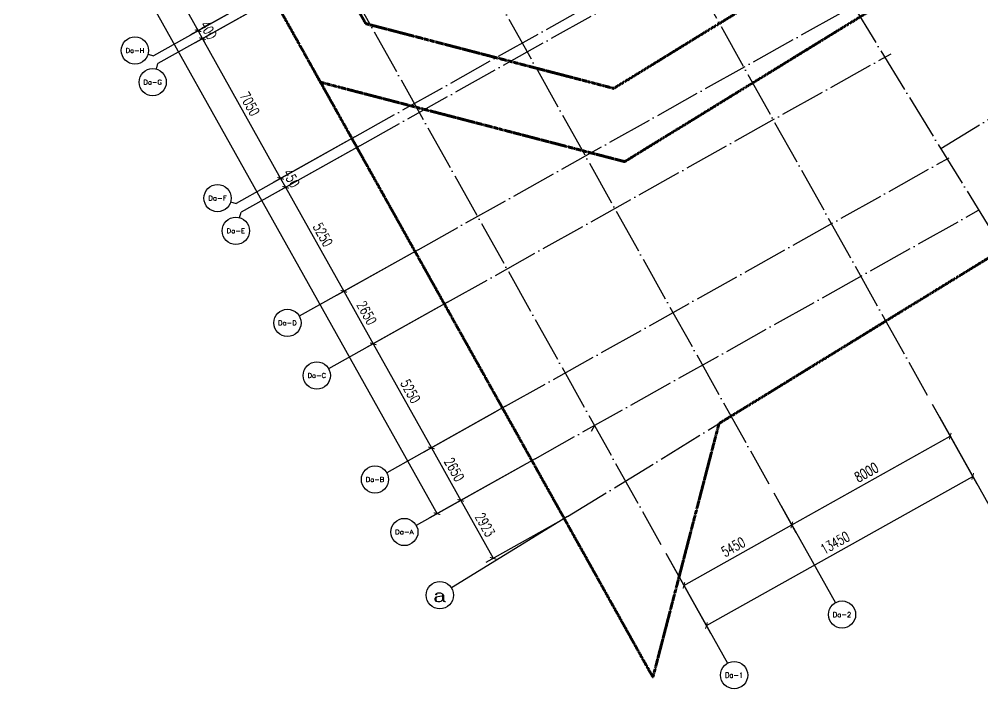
# Model space of a CAD drawing. Header units: millimetres. Extents: x 1089227 to 13101469, y 618865 to 10240562.
# Drawn here: x 3179870 to 3222325, y 4760928 to 4790405 of the extents above; entities that cross this region are included whole.
import ezdxf
from ezdxf.enums import TextEntityAlignment as Align

# ---------------------------------------------------------------- set-up
doc = ezdxf.new("R2010")
doc.units = ezdxf.units.MM
doc.header["$LTSCALE"] = 1000
doc.header["$PDMODE"] = 3
doc.header["$PDSIZE"] = 200
doc.linetypes.add('A09-G-CTRL-用地红线+建筑退线_设计区$0$A02-G-MAIN-用地红线+退线_设计区$0$Redline1', pattern=[20, 10, -2, 2, -2, 2, -2])
doc.linetypes.add('DOTE', pattern=[2.42, 2, -0.2, 0.02, -0.2])
doc.layers.get('0').update_dxf_attribs({"linetype": 'CONTINUOUS'})
doc.layers.get('Defpoints').update_dxf_attribs({"linetype": 'CONTINUOUS'})
doc.layers.add('A09-G-CTRL-用地红线+建筑退线_设计区$0$Z-REDL(用地红线)', color=10, linetype='CONTINUOUS', lineweight=60)
for name, color, linetype in [('AXIS', 3, 'CONTINUOUS'), ('AXIS_TEXT', 7, 'CONTINUOUS'), ('DOTE', 1, 'DOTE')]:
    doc.layers.add(name, color=color, linetype=linetype)
doc.styles.add('_TCH_AXIS', font='COMPLEX', dxfattribs={"bigfont": 'AllInOneBig.shx'})
doc.styles.add('_TCH_DIM_T3', font='SIMPLEX', dxfattribs={"width": 0.705882, "bigfont": 'AllInOneBig.shx'})
doc.styles.add('COMPLEX', font='COMPLEX', dxfattribs={"bigfont": 'AllInOneBig.shx'})
doc.dimstyles.new('_TCH_ARCH&&150', dxfattribs={"dimtxt": 446.25, "dimasz": 150, "dimexe": 375, "dimexo": 450, "dimgap": 189.375, "dimtad": 1, "dimdec": 0, "dimzin": 0, "dimdsep": 46, "dimtxsty": '_TCH_DIM_T3', "dimblk": 'ARCHTICK', "dimcen": 0.09, "dimclrt": 7, "dimazin": 2, "dimtfac": 1, "dimtdec": 0, "dimtix": 1, "dimtmove": 2, "dimatfit": 3, "dimfxl": 0, "dimtolj": 1, "dimtzin": 0, "dimarcsym": 0})

# ---------------------------------------------------------------- blocks, each defined once
blk = doc.blocks.new('0323最综用地红线')
at = {"layer": 'A09-G-CTRL-用地红线+建筑退线_设计区$0$Z-REDL(用地红线)', "color": 1, "linetype": 'A09-G-CTRL-用地红线+建筑退线_设计区$0$A02-G-MAIN-用地红线+退线_设计区$0$Redline1', "ltscale": 0.0005}
for points in [[(8169550, 3509328), (8160131, 3503545), (8152099, 3498611), (8138696, 3502107), (8115930, 3542824)], [(8158561, 3506101), (8151618, 3501837), (8140691, 3504687), (8118551, 3544286)], [(8153344, 3475908), (8156256, 3487078), (8166404, 3493310), (8175832, 3499100), (8189738, 3507641), (8203075, 3515832), (8223107, 3528134), (8224907, 3529233), (8229091, 3531724)], [(8138696, 3502107), (8153344, 3475908)]]:
    blk.add_lwpolyline(points, dxfattribs=at)
at = {"layer": 'Defpoints'}
blk.add_line((8150768, 3486993), (8150625, 3486724), dxfattribs=at)
blk = doc.blocks.new('_ArchTick')
at = {"color": 0, "linetype": 'ByBlock', "const_width": 0.3}
blk.add_lwpolyline([(-0.71, -0.71), (0.71, 0.71)], dxfattribs=at)
blk = doc.blocks.new('*D419')
at = {"layer": 'AXIS', "color": 0, "lineweight": -2, "transparency": 16777216}
for p, q in [((-169926, -51750), (-167960, -55262)), ((-179879, -61506), (-168143, -54935)), ((-181662, -58321), (-179696, -61833))]:
    blk.add_line(p, q, dxfattribs=at)
at = {"layer": 'Defpoints', "color": 0, "transparency": 16777216}
for p in [(-170146, -51358), (-168143, -54935), (-181882, -57929)]:
    blk.add_point(p, dxfattribs=at)
at = {"layer": 'AXIS', "color": 0, "lineweight": -2, "transparency": 16777216, "xscale": 150, "yscale": 150, "zscale": 150}
for p, rotation in [((-168143, -54935), 29.2447278322574), ((-179879, -61506), 209.2447278322574)]:
    blk.add_blockref('_ArchTick', p, dxfattribs=dict(at, rotation=rotation))
at = {"layer": 'AXIS', "color": 7, "transparency": 16777216, "insert": (-174213, -57861), "char_height": 446.2, "attachment_point": 5, "rotation": 29.2447, "style": '_TCH_DIM_T3'}
blk.add_mtext('\\A1;13450', dxfattribs=at)
blk = doc.blocks.new('*D420')
at = {"layer": 'AXIS', "color": 0, "lineweight": -2, "transparency": 16777216}
for p, q in [((-176907, -55659), (-175932, -57399)), ((-180871, -59734), (-176116, -57071)), ((-181662, -58321), (-180688, -60061))]:
    blk.add_line(p, q, dxfattribs=at)
at = {"layer": 'Defpoints', "color": 0, "transparency": 16777216}
for p in [(-177127, -55266), (-176116, -57071), (-181882, -57929)]:
    blk.add_point(p, dxfattribs=at)
at = {"layer": 'AXIS', "color": 0, "lineweight": -2, "transparency": 16777216, "xscale": 150, "yscale": 150, "zscale": 150}
for p, rotation in [((-176116, -57071), 29.24472783225857), ((-180871, -59734), 209.2447278322586)]:
    blk.add_blockref('_ArchTick', p, dxfattribs=dict(at, rotation=rotation))
at = {"layer": 'AXIS', "color": 7, "transparency": 16777216, "insert": (-178695, -58043), "char_height": 446.2, "attachment_point": 5, "rotation": 29.2447, "style": '_TCH_DIM_T3'}
blk.add_mtext('\\A1;5450', dxfattribs=at)
blk = doc.blocks.new('*D421')
at = {"layer": 'AXIS', "color": 0, "lineweight": -2, "transparency": 16777216}
for p, q in [((-169926, -51750), (-168952, -53490)), ((-176116, -57071), (-169135, -53163)), ((-176907, -55659), (-175932, -57399))]:
    blk.add_line(p, q, dxfattribs=at)
at = {"layer": 'Defpoints', "color": 0, "transparency": 16777216}
for p in [(-170146, -51358), (-169135, -53163), (-177127, -55266)]:
    blk.add_point(p, dxfattribs=at)
at = {"layer": 'AXIS', "color": 0, "lineweight": -2, "transparency": 16777216, "xscale": 150, "yscale": 150, "zscale": 150}
for p, rotation in [((-169135, -53163), 29.24472783225661), ((-176116, -57071), 209.2447278322566)]:
    blk.add_blockref('_ArchTick', p, dxfattribs=dict(at, rotation=rotation))
at = {"layer": 'AXIS', "color": 7, "transparency": 16777216, "insert": (-172827, -54757), "char_height": 446.2, "attachment_point": 5, "rotation": 29.2447, "style": '_TCH_DIM_T3'}
blk.add_mtext('\\A1;8000', dxfattribs=at)
blk = doc.blocks.new('_AXISO')
blk.add_circle((0, 0), 0.5)
at = {"layer": 'AXIS_TEXT', "style": 'COMPLEX', "width": 1.041667}
blk.add_attdef('A', text='', height=0.56, dxfattribs=at).set_placement((-0.25, -0.28), (0.25, -0.28), align=Align.FIT)
blk = doc.blocks.new('*D422')
at = {"layer": 'AXIS', "color": 0, "lineweight": -2, "transparency": 16777216}
for p, q in [((-216696, -2812), (-220950, -5193)), ((-220623, -5010), (-191750, -56577)), ((-187823, -54379), (-192077, -56760))]:
    blk.add_line(p, q, dxfattribs=at)
at = {"layer": 'Defpoints', "color": 0, "transparency": 16777216}
for p in [(-216304, -2592), (-187431, -54159), (-191750, -56577)]:
    blk.add_point(p, dxfattribs=at)
at = {"layer": 'AXIS', "color": 0, "lineweight": -2, "transparency": 16777216, "xscale": 150, "yscale": 150, "zscale": 150}
for p, rotation in [((-220623, -5010), 119.2447278322573), ((-191750, -56577), 299.2447278322574)]:
    blk.add_blockref('_ArchTick', p, dxfattribs=dict(at, rotation=rotation))
at = {"layer": 'AXIS', "color": 7, "transparency": 16777216, "insert": (-205826, -30592), "char_height": 446.2, "attachment_point": 5, "rotation": 299.2447, "style": '_TCH_DIM_T3'}
blk.add_mtext('\\A1;59100', dxfattribs=at)
blk = doc.blocks.new('*D423')
at = {"layer": 'AXIS', "color": 0, "lineweight": -2, "transparency": 16777216}
for p, q in [((-187823, -54379), (-191030, -56174)), ((-190703, -55991), (-189275, -58541)), ((-186395, -56929), (-189602, -58725))]:
    blk.add_line(p, q, dxfattribs=at)
at = {"layer": 'Defpoints', "color": 0, "transparency": 16777216}
for p in [(-187431, -54159), (-186003, -56709), (-189275, -58541)]:
    blk.add_point(p, dxfattribs=at)
at = {"layer": 'AXIS', "color": 0, "lineweight": -2, "transparency": 16777216, "xscale": 150, "yscale": 150, "zscale": 150}
for p, rotation in [((-190703, -55991), 119.2447278322491), ((-189275, -58541), 299.2447278322491)]:
    blk.add_blockref('_ArchTick', p, dxfattribs=dict(at, rotation=rotation))
at = {"layer": 'AXIS', "color": 7, "transparency": 16777216, "insert": (-189629, -57065), "char_height": 446.2, "attachment_point": 5, "rotation": 299.2447, "style": '_TCH_DIM_T3'}
blk.add_mtext('\\A1;2923', dxfattribs=at)
blk = doc.blocks.new('*D424')
at = {"layer": 'AXIS', "color": 0, "lineweight": -2, "transparency": 16777216}
for p, q in [((-189118, -52067), (-192325, -53862)), ((-191997, -53679), (-190703, -55991)), ((-187823, -54379), (-191030, -56174))]:
    blk.add_line(p, q, dxfattribs=at)
at = {"layer": 'Defpoints', "color": 0, "transparency": 16777216}
for p in [(-188725, -51847), (-187431, -54159), (-190703, -55991)]:
    blk.add_point(p, dxfattribs=at)
at = {"layer": 'AXIS', "color": 0, "lineweight": -2, "transparency": 16777216, "xscale": 150, "yscale": 150, "zscale": 150}
for p, rotation in [((-191997, -53679), 119.2447278322587), ((-190703, -55991), 299.2447278322587)]:
    blk.add_blockref('_ArchTick', p, dxfattribs=dict(at, rotation=rotation))
at = {"layer": 'AXIS', "color": 7, "transparency": 16777216, "insert": (-190990, -54633), "char_height": 446.2, "attachment_point": 5, "rotation": 299.2447, "style": '_TCH_DIM_T3'}
blk.add_mtext('\\A1;2650', dxfattribs=at)
blk = doc.blocks.new('*D425')
at = {"layer": 'AXIS', "color": 0, "lineweight": -2, "transparency": 16777216}
for p, q in [((-191683, -47486), (-194889, -49281)), ((-194562, -49098), (-191997, -53679)), ((-189118, -52067), (-192325, -53862))]:
    blk.add_line(p, q, dxfattribs=at)
at = {"layer": 'Defpoints', "color": 0, "transparency": 16777216}
for p in [(-191290, -47266), (-188725, -51847), (-191997, -53679)]:
    blk.add_point(p, dxfattribs=at)
at = {"layer": 'AXIS', "color": 0, "lineweight": -2, "transparency": 16777216, "xscale": 150, "yscale": 150, "zscale": 150}
for p, rotation in [((-194562, -49098), 119.2447278322575), ((-191997, -53679), 299.2447278322575)]:
    blk.add_blockref('_ArchTick', p, dxfattribs=dict(at, rotation=rotation))
at = {"layer": 'AXIS', "color": 7, "transparency": 16777216, "insert": (-192920, -51187), "char_height": 446.2, "attachment_point": 5, "rotation": 299.2447, "style": '_TCH_DIM_T3'}
blk.add_mtext('\\A1;5250', dxfattribs=at)
blk = doc.blocks.new('*D426')
at = {"layer": 'AXIS', "color": 0, "lineweight": -2, "transparency": 16777216}
for p, q in [((-192977, -45174), (-196184, -46969)), ((-195857, -46786), (-194562, -49098)), ((-191683, -47486), (-194889, -49281))]:
    blk.add_line(p, q, dxfattribs=at)
at = {"layer": 'Defpoints', "color": 0, "transparency": 16777216}
for p in [(-192585, -44954), (-191290, -47266), (-194562, -49098)]:
    blk.add_point(p, dxfattribs=at)
at = {"layer": 'AXIS', "color": 0, "lineweight": -2, "transparency": 16777216, "xscale": 150, "yscale": 150, "zscale": 150}
for p, rotation in [((-195857, -46786), 119.2447278322587), ((-194562, -49098), 299.2447278322587)]:
    blk.add_blockref('_ArchTick', p, dxfattribs=dict(at, rotation=rotation))
at = {"layer": 'AXIS', "color": 7, "transparency": 16777216, "insert": (-194850, -47740), "char_height": 446.2, "attachment_point": 5, "rotation": 299.2447, "style": '_TCH_DIM_T3'}
blk.add_mtext('\\A1;2650', dxfattribs=at)
blk = doc.blocks.new('*D427')
at = {"layer": 'AXIS', "color": 0, "lineweight": -2, "transparency": 16777216}
for p, q in [((-195542, -40593), (-198749, -42388)), ((-198422, -42205), (-195857, -46786)), ((-192977, -45174), (-196184, -46969))]:
    blk.add_line(p, q, dxfattribs=at)
at = {"layer": 'Defpoints', "color": 0, "transparency": 16777216}
for p in [(-195150, -40373), (-192585, -44954), (-195857, -46786)]:
    blk.add_point(p, dxfattribs=at)
at = {"layer": 'AXIS', "color": 0, "lineweight": -2, "transparency": 16777216, "xscale": 150, "yscale": 150, "zscale": 150}
for p, rotation in [((-198422, -42205), 119.2447278322575), ((-195857, -46786), 299.2447278322575)]:
    blk.add_blockref('_ArchTick', p, dxfattribs=dict(at, rotation=rotation))
at = {"layer": 'AXIS', "color": 7, "transparency": 16777216, "insert": (-196779, -44294), "char_height": 446.2, "attachment_point": 5, "rotation": 299.2447, "style": '_TCH_DIM_T3'}
blk.add_mtext('\\A1;5250', dxfattribs=at)
blk = doc.blocks.new('*D428')
at = {"layer": 'AXIS', "color": 0, "lineweight": -2, "transparency": 16777216}
for p, q in [((-195762, -40200), (-198969, -41995)), ((-195542, -40593), (-198749, -42388)), ((-198642, -41812), (-198715, -41681)), ((-198642, -41812), (-198422, -42205)), ((-198422, -42205), (-198348, -42336))]:
    blk.add_line(p, q, dxfattribs=at)
at = {"layer": 'Defpoints', "color": 0, "transparency": 16777216}
for p in [(-195370, -39980), (-195150, -40373), (-198422, -42205)]:
    blk.add_point(p, dxfattribs=at)
at = {"layer": 'AXIS', "color": 0, "lineweight": -2, "transparency": 16777216, "xscale": 150, "yscale": 150, "zscale": 150}
for p, rotation in [((-198642, -41812), 299.2447278322708), ((-198422, -42205), 119.2447278322708)]:
    blk.add_blockref('_ArchTick', p, dxfattribs=dict(at, rotation=rotation))
at = {"layer": 'AXIS', "color": 7, "transparency": 16777216, "insert": (-198172, -41807), "char_height": 446.2, "attachment_point": 5, "rotation": 299.2447, "style": '_TCH_DIM_T3'}
blk.add_mtext('\\A1;450', dxfattribs=at)
blk = doc.blocks.new('*D429')
at = {"layer": 'AXIS', "color": 0, "lineweight": -2, "transparency": 16777216}
for p, q in [((-199206, -34049), (-202413, -35844)), ((-202086, -35661), (-198642, -41812)), ((-195762, -40200), (-198969, -41995))]:
    blk.add_line(p, q, dxfattribs=at)
at = {"layer": 'Defpoints', "color": 0, "transparency": 16777216}
for p in [(-198814, -33829), (-195370, -39980), (-198642, -41812)]:
    blk.add_point(p, dxfattribs=at)
at = {"layer": 'AXIS', "color": 0, "lineweight": -2, "transparency": 16777216, "xscale": 150, "yscale": 150, "zscale": 150}
for p, rotation in [((-202086, -35661), 119.244727832259), ((-198642, -41812), 299.244727832259)]:
    blk.add_blockref('_ArchTick', p, dxfattribs=dict(at, rotation=rotation))
at = {"layer": 'AXIS', "color": 7, "transparency": 16777216, "insert": (-200004, -38535), "char_height": 446.2, "attachment_point": 5, "rotation": 299.2447, "style": '_TCH_DIM_T3'}
blk.add_mtext('\\A1;7050', dxfattribs=at)
blk = doc.blocks.new('*D430')
at = {"layer": 'AXIS', "color": 0, "lineweight": -2, "transparency": 16777216}
for p, q in [((-199402, -33700), (-202608, -35495)), ((-199206, -34049), (-202413, -35844)), ((-202281, -35312), (-202354, -35181)), ((-202281, -35312), (-202086, -35661)), ((-202086, -35661), (-202012, -35792))]:
    blk.add_line(p, q, dxfattribs=at)
at = {"layer": 'Defpoints', "color": 0, "transparency": 16777216}
for p in [(-199009, -33480), (-198814, -33829), (-202086, -35661)]:
    blk.add_point(p, dxfattribs=at)
at = {"layer": 'AXIS', "color": 0, "lineweight": -2, "transparency": 16777216, "xscale": 150, "yscale": 150, "zscale": 150}
for p, rotation in [((-202281, -35312), 299.2447278322232), ((-202086, -35661), 119.2447278322232)]:
    blk.add_blockref('_ArchTick', p, dxfattribs=dict(at, rotation=rotation))
at = {"layer": 'AXIS', "color": 7, "transparency": 16777216, "insert": (-201824, -35285), "char_height": 446.2, "attachment_point": 5, "rotation": 299.2447, "style": '_TCH_DIM_T3'}
blk.add_mtext('\\A1;400', dxfattribs=at)
blk = doc.blocks.new('*D431')
at = {"layer": 'AXIS', "color": 0, "lineweight": -2, "transparency": 16777216}
for p, q in [((-201258, -30384), (-204465, -32179)), ((-204138, -31996), (-202281, -35312)), ((-199402, -33700), (-202608, -35495))]:
    blk.add_line(p, q, dxfattribs=at)
at = {"layer": 'Defpoints', "color": 0, "transparency": 16777216}
for p in [(-200866, -30164), (-199009, -33480), (-202281, -35312)]:
    blk.add_point(p, dxfattribs=at)
at = {"layer": 'AXIS', "color": 0, "lineweight": -2, "transparency": 16777216, "xscale": 150, "yscale": 150, "zscale": 150}
for p, rotation in [((-204138, -31996), 119.2447278322526), ((-202281, -35312), 299.2447278322526)]:
    blk.add_blockref('_ArchTick', p, dxfattribs=dict(at, rotation=rotation))
at = {"layer": 'AXIS', "color": 7, "transparency": 16777216, "insert": (-202850, -33452), "char_height": 446.2, "attachment_point": 5, "rotation": 299.2447, "style": '_TCH_DIM_T3'}
blk.add_mtext('\\A1;3800', dxfattribs=at)
blk = doc.blocks.new('*D450')
at = {"layer": 'AXIS', "color": 0, "lineweight": -2, "transparency": 16777216}
for p, q in [((-173409, -19984), (-175525, -21284)), ((-175206, -21087), (-165000, -37704)), ((-163203, -36600), (-165320, -37900))]:
    blk.add_line(p, q, dxfattribs=at)
at = {"layer": 'Defpoints', "color": 0, "transparency": 16777216}
for p in [(-173025, -19748), (-162820, -36364), (-165000, -37704)]:
    blk.add_point(p, dxfattribs=at)
at = {"layer": 'AXIS', "color": 0, "lineweight": -2, "transparency": 16777216, "xscale": 150, "yscale": 150, "zscale": 150}
for p, rotation in [((-175206, -21087), 121.5582110074274), ((-165000, -37704), 301.5582110074274)]:
    blk.add_blockref('_ArchTick', p, dxfattribs=dict(at, rotation=rotation))
at = {"layer": 'AXIS', "color": 7, "transparency": 16777216, "insert": (-169751, -29180), "char_height": 446.2, "attachment_point": 5, "rotation": 301.5582, "style": '_TCH_DIM_T3'}
blk.add_mtext('\\A1;19500', dxfattribs=at)
blk = doc.blocks.new('*D451')
at = {"layer": 'AXIS', "color": 0, "lineweight": -2, "transparency": 16777216}
for p, q in [((-166814, -30720), (-168068, -31490)), ((-167748, -31294), (-164137, -37173)), ((-163203, -36600), (-164457, -37370))]:
    blk.add_line(p, q, dxfattribs=at)
at = {"layer": 'Defpoints', "color": 0, "transparency": 16777216}
for p in [(-166431, -30485), (-162820, -36364), (-164137, -37173)]:
    blk.add_point(p, dxfattribs=at)
at = {"layer": 'AXIS', "color": 0, "lineweight": -2, "transparency": 16777216, "xscale": 150, "yscale": 150, "zscale": 150}
for p, rotation in [((-167748, -31294), 121.5582110074271), ((-164137, -37173), 301.5582110074271)]:
    blk.add_blockref('_ArchTick', p, dxfattribs=dict(at, rotation=rotation))
at = {"layer": 'AXIS', "color": 7, "transparency": 16777216, "insert": (-165591, -34018), "char_height": 446.2, "attachment_point": 5, "rotation": 301.5582, "style": '_TCH_DIM_T3'}
blk.add_mtext('\\A1;6900', dxfattribs=at)
blk = doc.blocks.new('裙房轴网260428')
at = {"layer": 'AXIS'}
for p, q in [((-199009.2, -33479.8), (-204244.4, -36411)), ((-198813.8, -33828.8), (-204049, -36760)), ((-204483.6, -36343.5), (-204244.4, -36411)), ((-204116.5, -36999.2), (-204049, -36760)), ((-195369.5, -39980.2), (-200604.8, -42911.5)), ((-195149.7, -40372.9), (-200384.9, -43304.1)), ((-200844, -42844), (-200604.8, -42911.5)), ((-200452.4, -43543.3), (-200384.9, -43304.1)), ((-192584.9, -44953.7), (-197820.1, -47884.9)), ((-191290.2, -47265.9), (-196525.5, -50197.2)), ((-188725.4, -51846.8), (-193960.6, -54778)), ((-187430.7, -54159), (-192666, -57090.2)), ((-185994.6, -56704.8), (-191113.2, -59848.5))]:
    blk.add_line(p, q, dxfattribs=at)
at = {"layer": 'DOTE', "color": 16, "linetype": 'DOTE'}
for p, q in [((-209975.5, 19777.9), (-170146.2, -51357.7)), ((-216955.8, 15869.5), (-177126.5, -55266.1)), ((-221711.1, 13207), (-181881.9, -57928.6)), ((-169551.2, -40498.9), (-97846.3, 3542.3)), ((-179795.3, -23820.2), (-165316.3, -47393.9)), ((-195369.5, -39980.2), (-175822.2, -29035.5)), ((-195149.7, -40372.9), (-175602.3, -29428.2)), ((-192584.9, -44953.7), (-173037.5, -34009)), ((-191290.2, -47265.9), (-171742.8, -36321.2)), ((-188725.4, -51846.8), (-169178, -40902.1)), ((-187430.7, -54159), (-167883.4, -43214.3)), ((-185994.6, -56704.8), (-178796.3, -52283.8))]:
    blk.add_line(p, q, dxfattribs=at)
at = {"layer": 'AXIS'}
ref = blk.add_blockref('_AXISO', (-205061.1, -36180.6), dxfattribs=dict(at, xscale=1200, yscale=1200, zscale=1200))
ref.add_attrib('A', 'Da-H', dxfattribs={"layer": 'AXIS_TEXT', "height": 194.98, "style": '_TCH_AXIS'}).set_placement((-205469.6, -36278.1), (-204652.5, -36278.1), align=Align.FIT)
ref = blk.add_blockref('_AXISO', (-204279.4, -37576.7), dxfattribs=dict(at, xscale=1200, yscale=1200, zscale=1200))
ref.add_attrib('A', 'Da-G', dxfattribs={"layer": 'AXIS_TEXT', "height": 199.26, "style": '_TCH_AXIS'}).set_placement((-204687.4, -37676.3), (-203871.4, -37676.3), align=Align.FIT)
ref = blk.add_blockref('_AXISO', (-201421.4, -42681.1), dxfattribs=dict(at, xscale=1200, yscale=1200, zscale=1200))
ref.add_attrib('A', 'Da-F', dxfattribs={"layer": 'AXIS_TEXT', "height": 203.73, "style": '_TCH_AXIS'}).set_placement((-201828.9, -42782.9), (-201014, -42782.9), align=Align.FIT)
ref = blk.add_blockref('_AXISO', (-200615.3, -44120.7), dxfattribs=dict(at, xscale=1200, yscale=1200, zscale=1200))
ref.add_attrib('A', 'Da-E', dxfattribs={"layer": 'AXIS_TEXT', "height": 203.73, "style": '_TCH_AXIS'}).set_placement((-201022.8, -44222.6), (-200207.9, -44222.6), align=Align.FIT)
ref = blk.add_blockref('_AXISO', (-198343.6, -48178.1), dxfattribs=dict(at, xscale=1200, yscale=1200, zscale=1200))
ref.add_attrib('A', 'Da-D', dxfattribs={"layer": 'AXIS_TEXT', "height": 201.47, "style": '_TCH_AXIS'}).set_placement((-198751.4, -48278.8), (-197935.9, -48278.8), align=Align.FIT)
ref = blk.add_blockref('_AXISO', (-197049, -50490.3), dxfattribs=dict(at, xscale=1200, yscale=1200, zscale=1200))
ref.add_attrib('A', 'Da-C', dxfattribs={"layer": 'AXIS_TEXT', "height": 206.04, "style": '_TCH_AXIS'}).set_placement((-197456.2, -50593.3), (-196641.8, -50593.3), align=Align.FIT)
ref = blk.add_blockref('_AXISO', (-194484.2, -55071.1), dxfattribs=dict(at, xscale=1200, yscale=1200, zscale=1200))
ref.add_attrib('A', 'Da-B', dxfattribs={"layer": 'AXIS_TEXT', "height": 201.47, "style": '_TCH_AXIS'}).set_placement((-194891.9, -55171.9), (-194076.4, -55171.9), align=Align.FIT)
ref = blk.add_blockref('_AXISO', (-193189.5, -57383.4), dxfattribs=dict(at, xscale=1200, yscale=1200, zscale=1200))
ref.add_attrib('A', 'Da-A', dxfattribs={"layer": 'AXIS_TEXT', "height": 199.26, "style": '_TCH_AXIS'}).set_placement((-193597.5, -57483), (-192781.5, -57483), align=Align.FIT)
ref = blk.add_blockref('_AXISO', (-191624.5, -60162.5), dxfattribs=dict(at, xscale=1200, yscale=1200, zscale=1200))
ref.add_attrib('A', 'a', dxfattribs={"layer": 'AXIS_TEXT', "height": 573.1, "style": '_TCH_AXIS', "width": 1.5}).set_placement((-191931.5, -60449.1), (-191317.4, -60449.1), align=Align.FIT)
for p1, p2, distance, picture, middle in [((-216303.5, -2591.8), (-187430.7, -54159), -4950, '*D422', (-205826.3, -30592.2)), ((-173025.2, -19748.1), (-162819.5, -36364.3), -2559.1, '*D450', (-169751.5, -29179.7)), ((-200865.6, -30164.1), (-199009.2, -33479.8), -3750, '*D431', (-202849.5, -33452.5)), ((-166430.8, -30484.7), (-162819.5, -36364.3), -1546.1, '*D451', (-165591.1, -34017.8)), ((-199009.2, -33479.8), (-198813.8, -33828.8), -3750, '*D430', (-201823.6, -35284.8)), ((-198813.8, -33828.8), (-195369.5, -39980.2), -3750, '*D429', (-200003.8, -38535)), ((-195369.5, -39980.2), (-195149.7, -40372.9), -3750, '*D428', (-198171.7, -41807)), ((-195149.7, -40372.9), (-192584.9, -44953.7), -3750, '*D427', (-196779.4, -44293.8)), ((-192584.9, -44953.7), (-191290.2, -47265.9), -3750, '*D426', (-194849.6, -47740.3)), ((-191290.2, -47265.9), (-188725.4, -51846.8), -3750, '*D425', (-192919.9, -51186.8)), ((-181881.9, -57928.6), (-170146.2, -51357.7), -4100, '*D419', (-174212.5, -57860.7)), ((-177126.5, -55266.1), (-170146.2, -51357.7), -2069.1, '*D421', (-172827, -54757.4)), ((-188725.4, -51846.8), (-187430.7, -54159), -3750, '*D424', (-190990.2, -54633.4)), ((-187430.7, -54159), (-186002.8, -56709.4), -3750, '*D423', (-189628.9, -57064.7)), ((-181881.9, -57928.6), (-177126.5, -55266.1), -2069.1, '*D420', (-178694.9, -58042.8))]:
    dim = blk.add_aligned_dim(p1=p1, p2=p2, distance=distance, dimstyle='_TCH_ARCH&&150', dxfattribs=at)
    dim.commit()
    dim.dimension.update_dxf_attribs({"geometry": picture, "text_midpoint": middle})
blk = doc.blocks.new('04地块地下轴网260428')
at = {"layer": 'AXIS'}
for p, q in [((-169609, -52318), (-167217, -56590)), ((-176589, -56226), (-174197, -60498)), ((-181344, -58888), (-178953, -63160))]:
    blk.add_line(p, q, dxfattribs=at)
blk.add_blockref('裙房轴网260428', (0, 0))
ref = blk.add_blockref('_AXISO', (-173904, -61021), dxfattribs=dict(at, xscale=1200, yscale=1200, zscale=1200))
ref.add_attrib('A', 'Da-2', dxfattribs={"layer": 'AXIS_TEXT', "height": 213.3, "style": '_TCH_AXIS', "width": 0.97561}).set_placement((-174310, -61128), (-173498, -61128), align=Align.FIT)
ref = blk.add_blockref('_AXISO', (-178659, -63684), dxfattribs=dict(at, xscale=1200, yscale=1200, zscale=1200))
ref.add_attrib('A', 'Da-1', dxfattribs={"layer": 'AXIS_TEXT', "height": 238.2, "style": '_TCH_AXIS', "width": 0.922078}).set_placement((-179062, -63803), (-178257, -63803), align=Align.FIT)

msp = doc.modelspace()

# ---------------------------------------------------------------- block references
for name, p in [('0323最综用地红线', (-4945553.146, 1285525.343)), ('04地块地下轴网260428', (3390028.145, 4825211.796))]:
    msp.add_blockref(name, p)

doc.saveas('drawing.dxf')
